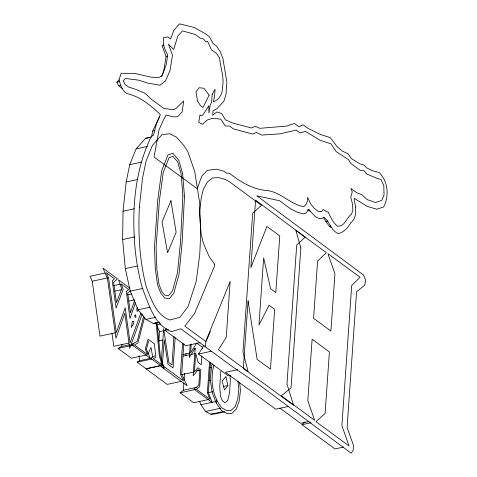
<?xml version="1.0" encoding="UTF-8"?>
<svg xmlns="http://www.w3.org/2000/svg" width="477" height="477" viewBox="0 0 477 477"><rect width="100%" height="100%" fill="white"/><g stroke="black" fill="none" stroke-linecap="round" stroke-linejoin="round"><path stroke-width="0.72" d="M159.831 322.142L153.457 323.513L145.902 319.387L138.097 309.788L130.251 291.137L125.296 268.587L122.637 239.532L123.03 211.216L126.178 181.993L129.744 164.648L136.13 148.866L145.634 138.258L151.304 137.036M158.865 341.222L159.539 331.64L157.195 326.232M173.956 336.303L171.958 364.917L168.93 362.699L163.635 328.665L160.982 366.563L187.151 385.756L181.725 374.028L183.854 343.625M175.166 337.716L173.056 367.928L167.964 364.195L164.166 339.767L162.371 365.382L183.514 380.884L180.407 374.177L182.578 343.154M208.515 399.529L193.632 402.731L180.079 392.786L183.377 390.192L183.889 382.894M184.092 379.978L184.551 373.413M185.815 355.89L185.97 353.719M190.186 344.913L189.303 357.541L195.188 348.049L193.185 375.763L198.205 369.615L199.809 370.796L198.796 385.333L193.942 389.149L212.253 402.576L208.354 392.78L210.482 362.317M191.223 344.06L190.609 352.843L196.679 343.064L202.469 347.316L202.367 348.765M201.86 356.009L201.252 364.702L198.152 362.431L195.725 353.421L194.431 371.917L197.866 367.713L200.853 369.908L199.678 386.686L196.375 389.28L209.928 399.225L207.376 392.798L209.522 362.109M205.337 346.785L205.635 342.516L210.399 331.437M220.815 371.315L219.736 386.758L220.487 396.429L222.437 400.871L224.959 402.725L227.72 400.686L229.515 392.833L230.337 380.998L229.997 375.208M164.142 45.071L162.013 45.53L166.085 56.453L163.605 71.932L161.673 76.445M138.354 309.37L138.103 310.795L137.06 311.356L136.756 308.75L137.543 307.534M151.603 136.869L152.658 131.127L159.515 116.99M239.573 382.244L240.486 390.287L239.221 400.948L236.288 409.105L231.864 413.338L227.457 413.642L221.441 410.548L216.17 402.892L216.761 400.06M146.302 355.007L131.419 358.209L118.075 348.419L121.617 346.457L122.178 344.316M143.81 315.81L137.161 341.437L131.58 344.525L150.207 358.185L146.391 349.188L148.705 341.288M144.591 317.247L137.919 342.951L134.377 344.913L147.721 354.703L145.276 348.937L148.12 339.207L154.393 343.804L155.86 357.213L153.409 358.668L162.323 365.203L159.419 356.462L156.08 322.756M134.711 300.23L130.376 312.775L127.675 292.997L130.674 290.38M135.42 302.829L130 318.535L126.304 291.477L128.653 289.426L121.247 283.994L123.197 289.33L116.096 308.053L112.214 280.864L114.534 278.783L106.329 272.766L108.517 277.739L116.31 332.6L125.177 307.707L130.096 342.802L140.87 313.216M142.271 313.866L129.714 348.359L124.801 313.329L115.941 338.205L107.432 278.264L102.99 268.175L117.533 278.842L113.592 282.366L116.483 302.639L121.742 288.776L118.475 279.82L129.875 288.186M212.217 363.951L211.728 365.293L210.256 379.245L212.098 392.076L216.17 402.892M213.976 365.054C209.946 379.465 212.265 396.137 221.829 407.96L227.183 410.715L231.065 410.447L235.018 406.66L237.701 399.201L238.858 389.453L237.934 381.344M148.299 353.684L150.994 347.435L152.747 357.106M230.349 375.351L228.221 375.81L198.51 354.017L204.019 345.3M227.857 385.523L224.5 390.019L222.151 381.105L225.913 376.454L227.857 385.523L223.606 386.436M166.294 328.683L164.97 330.412L185.845 345.724L200.048 342.671M122.285 88.46L118.666 85.8L116.847 82.163L119.131 79.844M343.398 447.116L334.991 448.923L301.965 424.697L305.185 421.781M160.904 365.507L146.022 368.709L137.114 362.174L139.558 360.719L151.608 358.126M154.804 355.878L150.684 358.328L164.309 368.322L160.314 356.283L156.981 322.667M153.457 323.513L158.179 322.267M166.085 56.453L167.505 56.149M116.847 82.163L119.685 81.555M118.666 85.8L120.8 85.347M152.658 131.127L154.786 130.668M136.13 148.866L147.465 146.427M129.744 164.648L141.788 162.061M126.178 181.993L137.513 179.555M123.03 211.216L134.371 208.777M122.637 239.532L134.687 236.944M309.174 209.325L307.754 209.63L310.521 211.657M323.43 217.16L325.88 221.429L328.009 220.97M125.296 268.587L137.34 265.999M104.91 273.071L90.028 276.272L92.216 281.239L100.009 336.106L115.601 332.755M325.88 221.429L329.357 226.295L330.776 225.991M92.216 281.239L107.808 277.888M113.454 285.675L120.538 284.149M114.695 291.161L121.778 289.634M130.251 291.137L143.005 288.394M127.508 294.816L131.759 293.904M128.808 301.088L134.472 299.866M138.097 309.788L150.148 307.194M145.902 319.387L155.824 317.259M156.605 324.879L160.862 323.961M159.539 331.64L168.518 329.649M128.683 343.106L113.8 346.308L111.952 333.143M121.617 346.457L129.416 344.782M130.829 344.477L133.667 343.869M118.075 348.419L133.667 345.068M158.495 340.983L162.746 340.071M193.966 349.146L195.385 348.842M137.114 362.174L151.996 358.972M182.81 354.518L189.9 352.998M182.965 356.164L189.345 354.793M190.764 354.489L195.015 353.576M198.51 354.017L211.293 351.269M160.952 365.686L146.075 368.882L167.212 384.39L181.385 381.344M209.713 367.785L211.836 367.326M196.602 370.82L199.434 370.212M181.671 374.66L193.722 372.072M237.612 369.699L225.424 372.322L275.676 409.188L288.585 406.41M209.057 380.58L210.47 380.276M183.377 390.192L196.84 387.294M180.079 392.786L195.665 389.435M207.883 392.75L212.843 391.683M199.595 401.27L200.9 404.734L215.783 401.539M200.9 404.734L205.533 411.466L220.41 408.264M205.533 411.466L210.888 414.221L223.641 411.478M224.685 411.818L214.763 413.953L210.888 414.221M309.048 421.513L300.635 423.32L279.796 408.038M301.965 424.697L311.076 422.741M145.634 138.258L149.134 137.799M329.357 226.295L331.193 227.642M139.022 355.776L139.558 360.719M139.332 207.71C138.145 234.529 139.511 261.617 146.546 287.631C151.519 299.89 156.11 314.927 169.752 320.007L179.871 317.336L188.123 306.443L196.202 281.382L199.732 254.706L200.638 234.976L199.726 203.136L194.729 171.619L187.908 151.817L184.116 145.873L176.526 137.185L169.633 133.739L161.93 134.752L152.425 145.36L146.04 161.148L142.474 178.487L139.332 207.71M355.753 207.101L355.538 214.376L354.471 218.275L351.543 222.336L350.953 222.324C348.305 227.481 344.078 232.394 338.151 233.593C330.859 230.427 329.732 221.447 323.77 217.166L321.975 218.585L319.31 218.651L315.214 216.534L308.518 209.367L306.162 212.861L303.42 213.952L297.052 212.122L290.32 208.622L279.582 200.739L256.847 195.82L363.546 275.068L365.698 280.393L364.696 285.192L356.575 291.793L347.095 427.392L353.487 445.429L353.135 450.437L351.096 453.15L260.001 385.416L233.742 367.618L180.825 328.802L171.505 331.646C154.077 324.861 149.092 304.797 142.701 289.163C137.167 270.042 134.532 250.336 133.989 230.457C132.85 198.331 137.173 165.519 151.304 136.35L153.475 135.283L156.378 124.026L160.35 114.546C150.726 105.548 140.429 96.652 127.222 93.653C122.023 90.976 120.395 84.93 119.065 79.677L121.134 73.267L134.86 73.428L151.126 77.191L158.602 77.578L161.792 75.962L166.121 65.087L167.689 55.189L164.959 49.411L163.295 44.295L163.772 37.468L167.993 37.009L170.647 38.953L173.795 30.445L179.501 23.85L194.121 27.433L205.372 33.772L209.391 36.723L213.088 43.544L216.403 45.977L220.153 51.492L222.884 58.319L226.861 82.08L225.973 94.738L223.802 101.452L216.534 108.995L213.034 110.706L212.718 115.243L216.952 111.934L221.584 113.484L225.484 119.888L233.223 123.227L251.439 127.967L255.261 126.298L259.834 128.307L286.713 126.095L294.369 123.442L298.799 126.691L303.259 124.873L307.957 128.319L320.365 134.46L330.239 137.579L336.738 146.254L342.247 151.078L348.043 153.809L351.424 158.638L359.64 163.683L363.945 165.096L366.682 167.862L372.239 170.706L379.167 172.543C388.117 181.528 389.333 195.91 383.645 206.958L376.818 209.212L367.415 206.481L354.328 198.408L354.19 200.376L355.753 207.101M182.888 195.767L180.491 242.018L177.527 272.48L172.537 290.767L168.488 295.841L164.708 295.126L161.822 291.471L159.044 284.471L156.844 269.261L156.098 247.533L159.342 201.163L163.223 172.424L169.055 157.738L172.924 156.331L177.7 161.894L181.069 173.646L182.888 195.767M184.492 196.524L182.071 243.192L179.066 274.06L173.884 293.045L169.275 298.823L164.535 297.928L160.868 293.277L157.607 285.067L155.263 268.891L154.506 246.615L157.774 199.875L161.721 170.617L167.916 155.031L172.817 153.248L178.78 160.189L182.596 173.503L184.492 196.524M133.81 321.397L133.661 323.495L131.282 327.532L132.332 321.373L133.81 321.397M212.199 94.321L211.639 102.352L210.262 104.749L208.932 112.9L208.813 105.781L202.874 115.046L201.354 115.869L199.958 114.844L198.754 122.327L202.612 124.36L207.197 120.025L212.641 118.32L220.762 119.131L225.293 125.97L229.574 126.089L233.354 128.862L252.876 134.12L256.286 132.439L261.73 135.074L280.422 133.81L296.193 130.066L300.152 132.964L305.483 131.384L319.9 140.226L331.002 143.857L336.291 151.698L348.341 159.473L350.833 163.492L360.034 170.241L364.309 170.867L366.497 173.855L376.442 178.13L380.92 179.573L383.8 185.613L384.051 195.051L381.838 200.394L375.429 202.51L367.207 199.613L361.572 194.521L356.909 192.833L350.899 188.421L352.259 191.867L350.768 197.239L352.27 203.113L352.879 209.749L351.579 214.161C346.254 217.548 345.384 226.462 337.579 226.265C332.982 222.753 330.454 217.071 328.134 211.883L326.608 211.871L323.263 209.421L321.772 211.472L318.57 211.502L314.146 208.258L310.616 203.751L307.689 197.49L307.444 200.96L306.24 204.21L303.849 206.69C291.137 204.472 281.937 193.608 269.284 190.836C253.955 189.906 241.32 182.649 229.515 173.282L226.217 173.002L223.737 171.183L216.331 169.15L207.28 170.408L201.729 176.251L197.222 188.713L154.017 157.022L159.05 129.75L163.301 120.305L166.229 115.035L173.545 116.907L177.533 116.728L182.154 112.017L183.675 100.927L176.073 108.434L173.533 109.674L163.891 108.476L151.603 99.466L144.889 93.17L136.207 89.515L128.677 87.082L125.057 84.429L123.233 80.786L125.517 78.472L138.592 80.154L148.55 83.32L159.932 85.168L165.579 80.875L169.997 70.56L172.477 55.076L168.399 44.158L173.67 49.542L177.832 36.037L182.488 30.862L195.296 34.511L200.37 38.232L203.351 38.887L205.927 42.018L207.59 41.362L211.424 49.733L216.266 53.287L219.611 57.854C220.237 67.758 224.78 77.679 222.354 87.506C222.92 93.641 219.158 99.723 213.404 101.911L214.578 96.229L215.067 89.259L212.199 94.321M214.674 264.258L214.549 266.059L194.586 313.472L184.849 326.137L205.73 341.449L230.176 281.382L226.265 337.287L218.394 349.742L248.106 371.535L242.978 351.925L252.679 213.255L261.45 205.354L229.324 181.63L225.144 179.406L218.615 177.617L212.319 177.993L207.245 182.125L203.244 189.584L201.348 197.436L199.416 211.901L201.079 233.241L202.785 241.135L205.563 248.595L209.433 257.025L214.674 264.258M248.082 300.862L243.353 368.465L293.605 405.331L286.981 384.027L296.7 244.999L305.155 237.17L255.583 200.131L250.866 267.615L266.893 226.45L279.772 235.9L275.813 292.526L270.608 288.704L263.644 257.866L258.951 325.04L269.094 305.226L274.645 309.299L270.459 369.162L257.115 359.378L248.082 300.862M300.844 247.974L291.065 387.807L281.311 395.85L314.653 420.309L307.826 400.734L312.125 339.23L329.41 351.913L325.105 413.41L315.983 421.686L349.003 445.906L341.902 425.609L351.692 285.556L360.075 277.25L327.92 253.663L334.932 273.816L330.931 331.05L313.58 318.326L317.587 261.092L326.375 252.661L295.865 230.278L300.844 247.974M170.933 200.68L162.025 222.067L167.6 252.804L176.12 232.257L170.933 200.68M209.105 95.144L202.993 107.48L200.692 105.793L197.627 101.47L195.975 91.828L199.136 87.726L203.941 88.263L209.105 95.144M135.599 315.029L134.687 315.369L135.033 317.265L135.987 317.175L135.599 315.029"/></g></svg>
